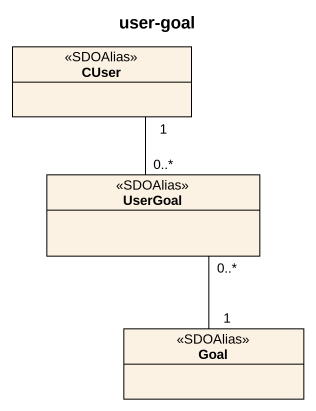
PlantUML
@startuml
title user-goal
hide circle
hide empty members
class CUser <<SDOAlias>>
class UserGoal <<SDOAlias>>
class Goal <<SDOAlias>>
UserGoal "0..*" -up- "1" CUser
Goal "1" -up- "0..*" UserGoal
@enduml
